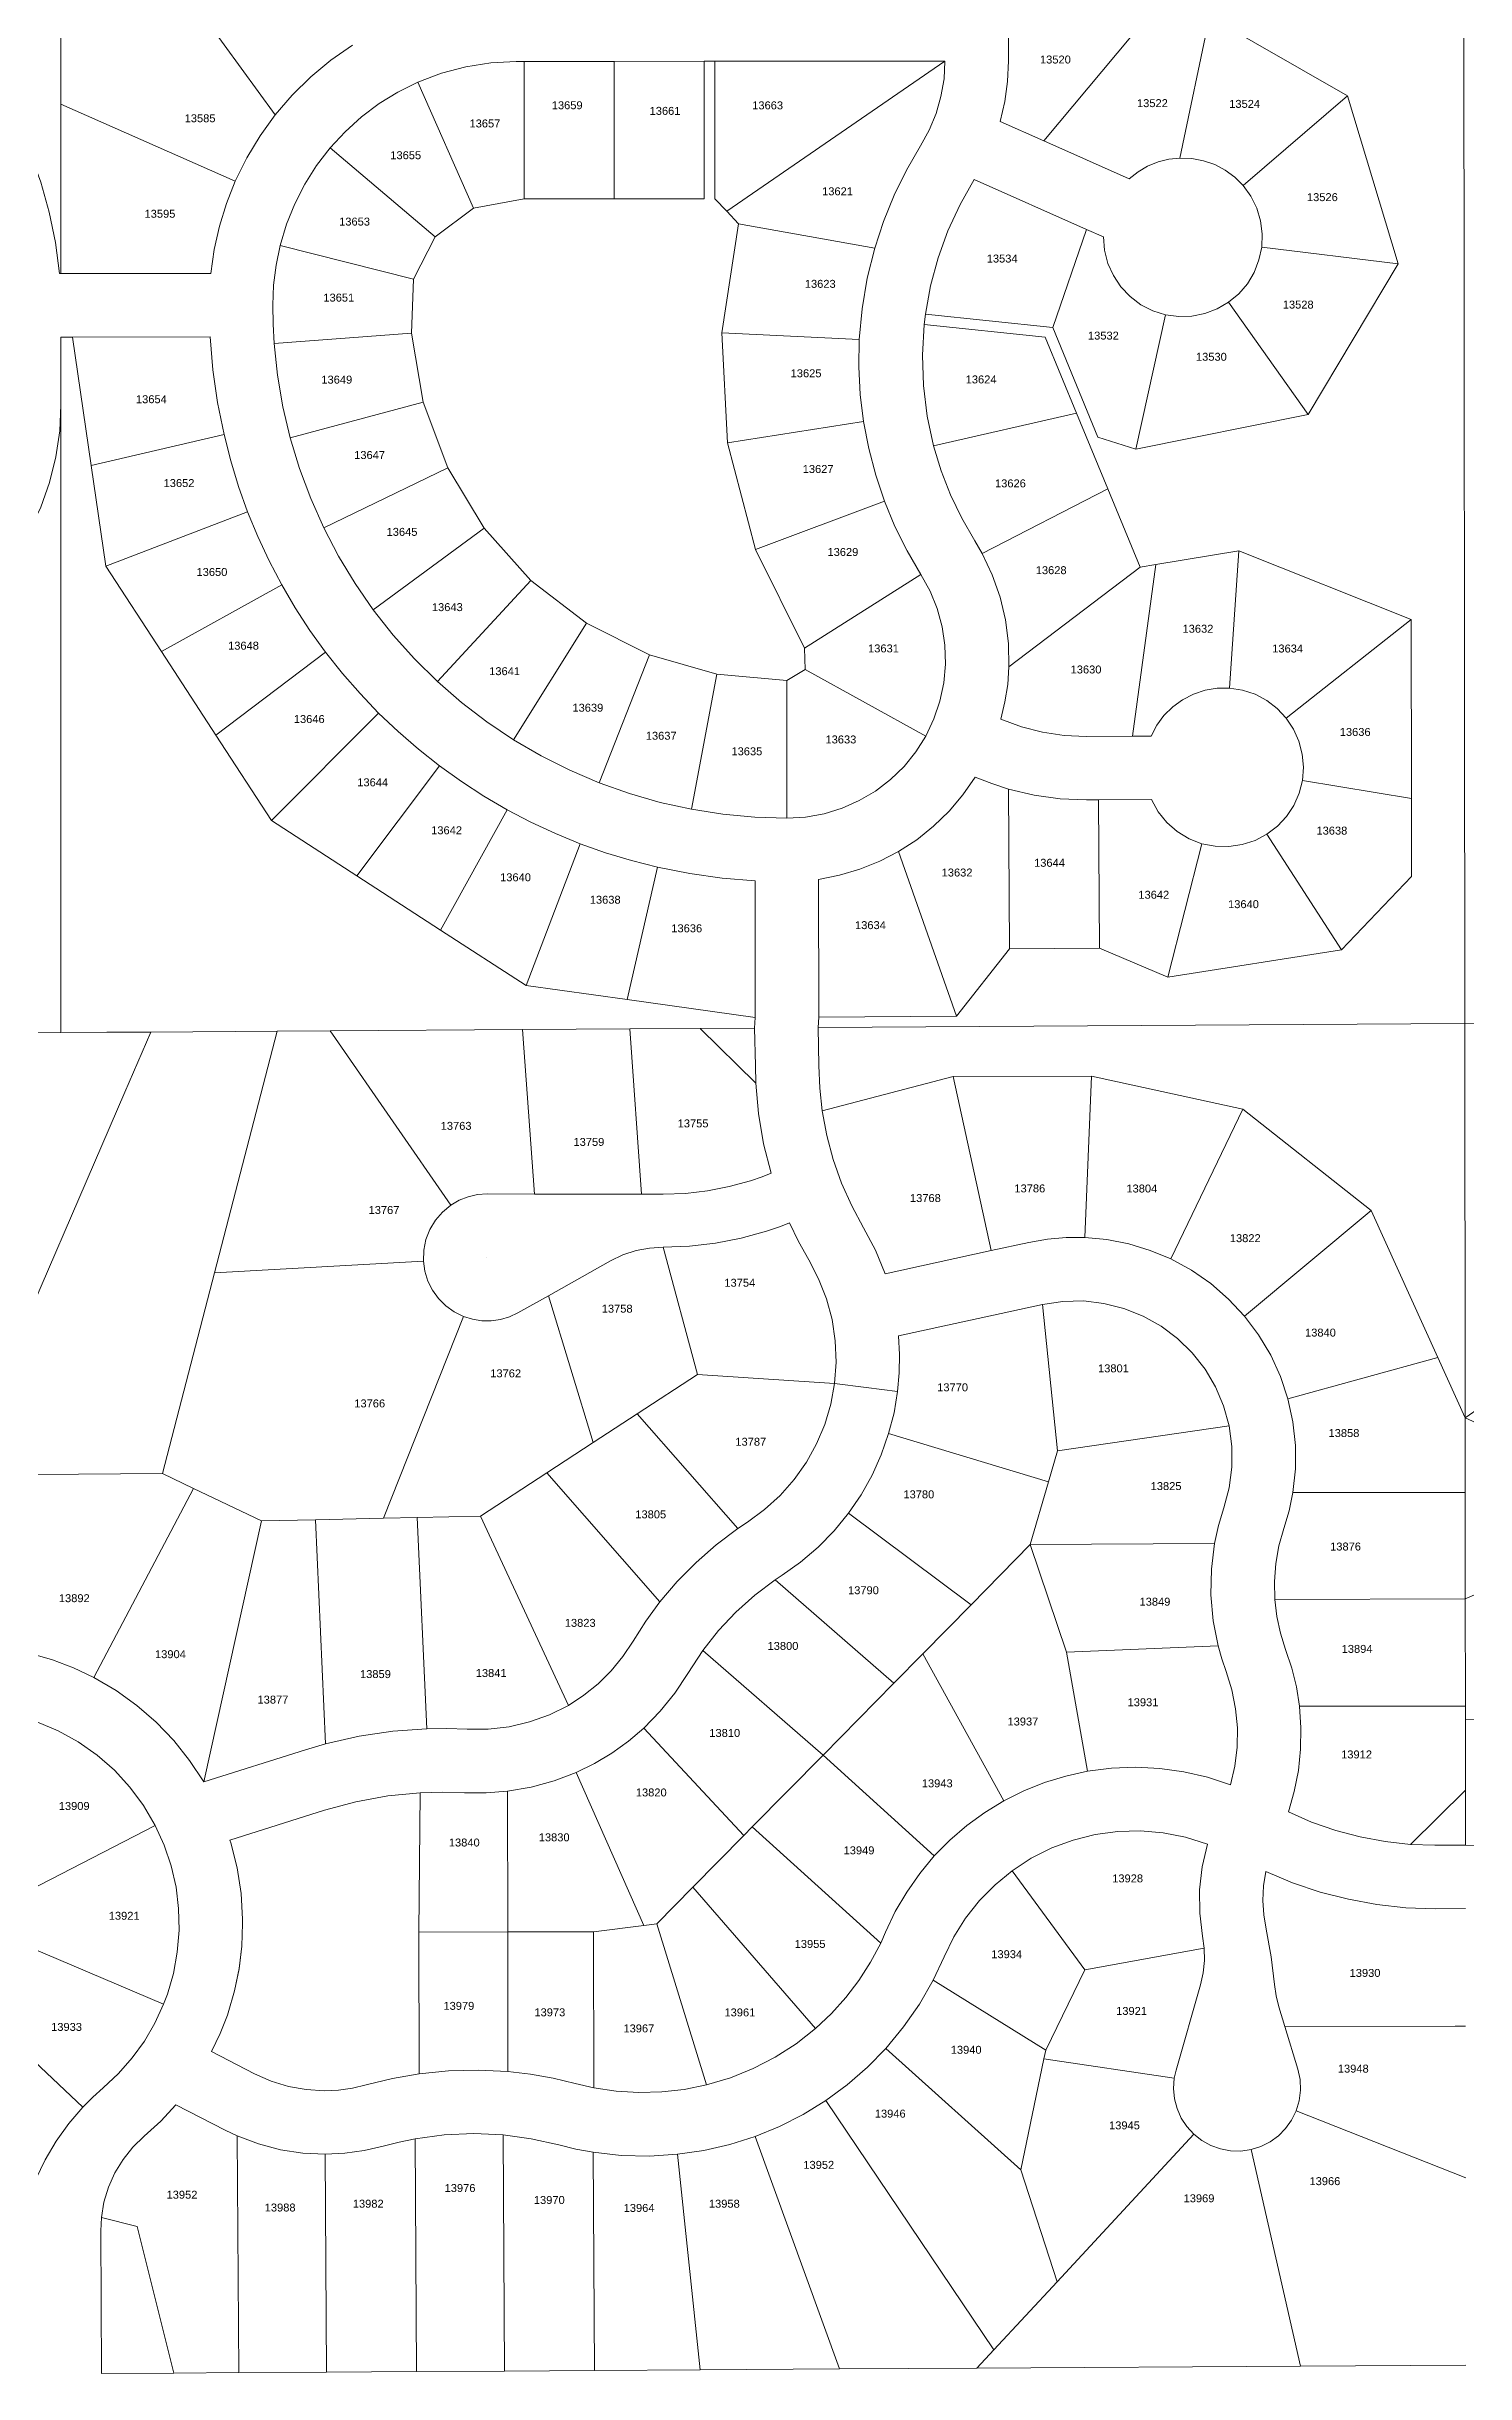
# Model space of a CAD drawing. Header units: feet. Extents: x 865220 to 2843432, y -2240498 to 970288.
# Drawn here: x 2839844 to 2841184, y 965866 to 968064 of the extents above; entities that cross this region are included whole.
import ezdxf
from ezdxf.enums import TextEntityAlignment as Align

# ---------------------------------------------------------------- set-up
doc = ezdxf.new("R2010")
doc.units = ezdxf.units.FT
doc.header["$LTSCALE"] = 0.015
doc.header["$MEASUREMENT"] = 0
doc.layers.add('Dakota County Addresses', color=7, linetype='Continuous')
doc.layers.add('Dakota County Parcels', color=7, linetype='Continuous')
doc.styles.add('Dimensions 100', font='arial.ttf')

# ---------------------------------------------------------------- blocks, each defined once
blk = doc.blocks.new('ACMAP_ANN_TEMPLATE_Dakota County Addresses')
at = {"layer": 'Dakota County Addresses', "style": 'Dimensions 100'}
blk.add_attdef('DakotaCountyAddress', text='', height=50, dxfattribs=at).set_placement((0, 0), align=Align.CENTER)

msp = doc.modelspace()

# ---------------------------------------------------------------- linework, layer by layer
at = {"layer": 'Dakota County Parcels', "lineweight": 5, "ltscale": 100}
for p, q in [((2841183.4, 967141.1), (2841182.1, 968458.3)), ((2839924.9, 968185.3), (2840059.9, 967999.4)), ((2840752.5, 968050.3), (2840752.4, 968115.3)), ((2840785.7, 967974.9), (2840882.4, 968090.4)), ((2840914.4, 967958.6), (2840942.4, 968092.1)), ((2840942.4, 968092.1), (2841072.5, 968017.4)), ((2840287.4, 968049.9), (2840295, 968049.9)), ((2840295.1, 967919.9), (2840295, 968049.9)), ((2840295, 968049.9), (2840380, 968049.9)), ((2840380, 968049.9), (2840465, 968050)), ((2840380.1, 967920), (2840380, 968049.9)), ((2840465.1, 967920), (2840465, 968050)), ((2840465, 968050), (2840475, 968050)), ((2840475, 968050), (2840692.5, 968050.2)), ((2840475.1, 967920), (2840475, 968050)), ((2840486.4, 967908.3), (2840692.5, 968050.2)), ((2840194.6, 968030.2), (2840247.1, 967911.3)), ((2840974, 967932.6), (2841072.5, 968017.4)), ((2841072.5, 968017.4), (2841120.6, 967858.6)), ((2839857.6, 968009.5), (2839857.6, 967849.5)), ((2840022.2, 967936.9), (2839857.6, 968009.5)), ((2840744.6, 967993.1), (2840785.7, 967974.9)), ((2840111.8, 967968.1), (2840211.1, 967884.3)), ((2840785.7, 967974.9), (2840866.5, 967939)), ((2840720.2, 967938.3), (2840826.2, 967891.2)), ((2840211.1, 967884.3), (2840247.1, 967911.3)), ((2840247.1, 967911.3), (2840295.1, 967919.9)), ((2840295.1, 967919.9), (2840380.1, 967920)), ((2840380.1, 967920), (2840465.1, 967920)), ((2840475.1, 967920), (2840486.4, 967908.3)), ((2840486.4, 967908.3), (2840497.6, 967896.5)), ((2840190.6, 967844.3), (2840211.1, 967884.3)), ((2840481.8, 967793.6), (2840497.6, 967896.5)), ((2840497.6, 967896.5), (2840626.1, 967873.4)), ((2840794.2, 967798.6), (2840826.2, 967891.2)), ((2840826.2, 967891.2), (2840842.2, 967884.1)), ((2840064.6, 967876), (2840190.6, 967844.3)), ((2840991.6, 967874.5), (2841120.6, 967858.6)), ((2841035.4, 967716.2), (2841120.6, 967858.6)), ((2839857.6, 967849.5), (2839856.1, 967849.5)), ((2839857.6, 967849.5), (2839999.1, 967849.6)), ((2840188.6, 967793.3), (2840190.6, 967844.3)), ((2840960.4, 967822.4), (2841035.4, 967716.2)), ((2840059, 967783.5), (2840188.6, 967793.3)), ((2840188.6, 967793.3), (2840199.8, 967727.9)), ((2840481.8, 967793.6), (2840487.2, 967689.6)), ((2840481.8, 967793.6), (2840611.6, 967787.1)), ((2840674.1, 967811.2), (2840672.9, 967801.3)), ((2840672.9, 967801.3), (2840787.2, 967789.3)), ((2840674.1, 967811.2), (2840794.2, 967798.6)), ((2840794.2, 967798.6), (2840836.9, 967695)), ((2840872.7, 967683.5), (2840900.9, 967810.4)), ((2839868.5, 967789.5), (2839857.6, 967789.5)), ((2839857.6, 967789.5), (2839857.6, 967725.5)), ((2839868.5, 967789.5), (2839998.5, 967789.6)), ((2839868.5, 967789.5), (2839886.1, 967668.3)), ((2840787.2, 967789.3), (2840816.8, 967717.6)), ((2839857.6, 967725.5), (2839857.6, 967132.4)), ((2840074.2, 967694.2), (2840199.8, 967727.9)), ((2840199.8, 967727.9), (2840222.9, 967665.8)), ((2840487.2, 967689.6), (2840615.6, 967709.6)), ((2840816.8, 967717.6), (2840681.6, 967686.6)), ((2840846.4, 967646), (2840816.8, 967717.6)), ((2840872.7, 967683.5), (2841035.4, 967716.2)), ((2839886.1, 967668.3), (2840011.6, 967697.3)), ((2840487.2, 967689.6), (2840513.6, 967588.9)), ((2840836.9, 967695), (2840872.7, 967683.5)), ((2839886.1, 967668.3), (2839900, 967573.1)), ((2840105.8, 967609.3), (2840222.9, 967665.8)), ((2840222.9, 967665.8), (2840257.2, 967609)), ((2840727.7, 967584.9), (2840846.4, 967646)), ((2840846.4, 967646), (2840876.9, 967572)), ((2839900, 967573.1), (2840033.9, 967624.5)), ((2840513.6, 967588.9), (2840635.3, 967634.5)), ((2840152.6, 967531.7), (2840257.2, 967609)), ((2840257.2, 967609), (2840301.4, 967559.6)), ((2840727.7, 967584.9), (2840720.6, 967597.1)), ((2839900, 967573.1), (2839952.5, 967492.5)), ((2840513.6, 967588.9), (2840559.9, 967495.7)), ((2840752.9, 967477.9), (2840876.9, 967572)), ((2840869.7, 967412.4), (2840891.7, 967574.5)), ((2840876.9, 967572), (2840891.7, 967574.5)), ((2840891.7, 967574.5), (2840970.1, 967587.4)), ((2840961.2, 967457.8), (2840970.1, 967587.4)), ((2840970.1, 967587.4), (2841132.9, 967522.7)), ((2839952.5, 967492.5), (2840066.1, 967555.5)), ((2840213.1, 967464.2), (2840301.4, 967559.6)), ((2840301.4, 967559.6), (2840354, 967519.2)), ((2840559.9, 967495.7), (2840669.8, 967565.1)), ((2840285, 967409.1), (2840354, 967519.2)), ((2840354, 967519.2), (2840413.3, 967489.4)), ((2841014.8, 967429.4), (2841132.9, 967522.7)), ((2841133.1, 967353.5), (2841132.9, 967522.7)), ((2839952.5, 967492.5), (2840003.9, 967413.4)), ((2840003.9, 967413.4), (2840107.6, 967491.7)), ((2840365.9, 967368.4), (2840413.3, 967489.4)), ((2840413.3, 967489.4), (2840477, 967471.1)), ((2840560.5, 967475.3), (2840559.9, 967495.7)), ((2840453, 967343.4), (2840477, 967471.1)), ((2840477, 967471.1), (2840543, 967465)), ((2840543, 967465), (2840560.5, 967475.3)), ((2840543.2, 967335), (2840543, 967465)), ((2840560.5, 967475.3), (2840674.4, 967412.6)), ((2840056.3, 967332.8), (2840157.6, 967434.3)), ((2840003.9, 967413.4), (2840056.3, 967332.8)), ((2840825.8, 967412.2), (2840869.7, 967412.4)), ((2840869.7, 967412.4), (2840887.1, 967412.5)), ((2840137, 967280.5), (2840215.1, 967384.4)), ((2840753.3, 967211.7), (2840752.4, 967362.4)), ((2840826.2, 967352.2), (2840837.4, 967352.2)), ((2840837.4, 967352.2), (2840887.5, 967352.5)), ((2840838.3, 967212.3), (2840837.4, 967352.2)), ((2841030, 967370.6), (2841133.1, 967353.5)), ((2841133.2, 967279.8), (2841133.1, 967353.5)), ((2840056.3, 967332.8), (2840137, 967280.5)), ((2840216.2, 967229.2), (2840279, 967343)), ((2840296.9, 967177), (2840348.1, 967310.9)), ((2840903.1, 967184.9), (2840935.2, 967310.9)), ((2840996.6, 967319.9), (2841067.1, 967210.7)), ((2840392.2, 967163.6), (2840420.9, 967288.8)), ((2840648.7, 967303.6), (2840703.3, 967147.9)), ((2840137, 967280.5), (2840216.2, 967229.2)), ((2840513.3, 967146.7), (2840513.2, 967275.8)), ((2840573.3, 967147.1), (2840573.2, 967277.2)), ((2841067.1, 967210.7), (2841133.2, 967279.8)), ((2840216.2, 967229.2), (2840296.9, 967177)), ((2840703.3, 967147.9), (2840753.3, 967211.7)), ((2840753.3, 967211.7), (2840838.3, 967212.3)), ((2840838.3, 967212.3), (2840903.1, 967184.9)), ((2840903.1, 967184.9), (2841067.1, 967210.7)), ((2840296.9, 967177), (2840392.2, 967163.6)), ((2840392.2, 967163.6), (2840513.3, 967146.7)), ((2839773.3, 967131.9), (2839857.6, 967132.4)), ((2839942.5, 967133), (2840061.7, 967133.8)), ((2840002.6, 966905.5), (2840061.7, 967133.8)), ((2840061.7, 967133.8), (2840112, 967134.1)), ((2840293.6, 967135.3), (2840112, 967134.1)), ((2840112, 967134.1), (2840117, 967126.8)), ((2840293.6, 967135.3), (2840394.8, 967136)), ((2840394.8, 967136), (2840293.6, 967135.3)), ((2840293.6, 967135.3), (2840304.7, 966979.9)), ((2840461.3, 967136.4), (2840394.8, 967136)), ((2840394.8, 967136), (2840461.3, 967136.4)), ((2840394.8, 967136), (2840406, 966979.8)), ((2840461.3, 967136.4), (2840512.6, 967136.7)), ((2840461.3, 967136.4), (2840513.8, 967084.7)), ((2840512.6, 967136.7), (2840513.3, 967146.7)), ((2840513.4, 967101.4), (2840512.6, 967136.7)), ((2840572.6, 967137.1), (2840573.3, 967147.1)), ((2840572.6, 967137.1), (2841183.4, 967141.1)), ((2840573.4, 967101.5), (2840572.6, 967137.1)), ((2840703.3, 967147.9), (2840573.3, 967147.1)), ((2841183.4, 967141.1), (2841633.3, 967143.9)), ((2841183.7, 966768.4), (2841183.4, 967141.1)), ((2840117, 967126.8), (2840225.8, 966969.4)), ((2840513.4, 967101.4), (2840513.8, 967084.7)), ((2840576.5, 967058.4), (2840700.3, 967090.9)), ((2840700.3, 967090.9), (2840830.8, 967091.3)), ((2840700.3, 967090.9), (2840736.1, 966926.5)), ((2840824.5, 966938.9), (2840830.8, 967091.3)), ((2840830.8, 967091.3), (2840973.8, 967060)), ((2840905.9, 966918.6), (2840973.8, 967060)), ((2840973.8, 967060), (2841095, 966964.5)), ((2840260, 966980), (2840304.7, 966979.9)), ((2840304.7, 966979.9), (2840406, 966979.8)), ((2840406, 966979.8), (2840426.4, 966979.7)), ((2840519.7, 966996.3), (2840508.7, 966992.5)), ((2840508.7, 966992.5), (2840519.7, 966996.3)), ((2840519.7, 966996.3), (2840528.2, 966999.5)), ((2840528.2, 966999.5), (2840519.7, 966996.3)), ((2840975.4, 966864.5), (2841095, 966964.5)), ((2841095, 966964.5), (2841157.8, 966825.5)), ((2840524, 966944.9), (2840537, 966949.4)), ((2840537, 966949.4), (2840545.7, 966952.6)), ((2840736.1, 966926.5), (2840771.7, 966934.3)), ((2840002.6, 966905.5), (2840200, 966916.6)), ((2840259.9, 966920), (2840259.9, 966920)), ((2840376.7, 966916.8), (2840318.1, 966883.9)), ((2840426.4, 966929.7), (2840458.7, 966809.5)), ((2840635.9, 966904.7), (2840736.1, 966926.5)), ((2840002.6, 966905.5), (2839953.5, 966715.8)), ((2840318.1, 966883.9), (2840289.2, 966867.7)), ((2840360.2, 966745.2), (2840318.1, 966883.9)), ((2840648.7, 966846), (2840784.5, 966875.7)), ((2840784.5, 966875.7), (2840798.7, 966737.5)), ((2840798.7, 966737.5), (2840784.5, 966875.7)), ((2840162.2, 966673.7), (2840237.8, 966864.3)), ((2841183.7, 966768.4), (2841295.1, 966846.2)), ((2841016.3, 966786.5), (2841157.8, 966825.5)), ((2841157.8, 966825.5), (2841183.7, 966768.4)), ((2840401.9, 966772.4), (2840458.7, 966809.5)), ((2840588.2, 966801), (2840458.7, 966809.5)), ((2840618, 966797.2), (2840647.8, 966793.5)), ((2840360.2, 966745.2), (2840401.9, 966772.4)), ((2840401.9, 966772.4), (2840496.8, 966663.9)), ((2840798.7, 966737.5), (2840960.8, 966761.1)), ((2841183.8, 966698.1), (2841183.7, 966768.4)), ((2841183.7, 966768.4), (2841321.2, 966705.6)), ((2840316.5, 966716.7), (2840360.2, 966745.2)), ((2840790.2, 966708), (2840639.3, 966753.6)), ((2840798.7, 966737.5), (2840790.2, 966708)), ((2840790.2, 966708), (2840798.7, 966737.5)), ((2839953.5, 966715.8), (2839834.6, 966715)), ((2839953.5, 966715.8), (2839982.7, 966701.8)), ((2840253.7, 966675.7), (2840316.5, 966716.7)), ((2840316.5, 966716.7), (2840423.3, 966594.6)), ((2839982.7, 966701.8), (2839888.8, 966523.1)), ((2839982.7, 966701.8), (2840047, 966671.2)), ((2840790.2, 966708), (2840773, 966648.8)), ((2840773, 966648.8), (2840790.2, 966708)), ((2841021.1, 966698), (2841183.8, 966698.1)), ((2841183.9, 966597.4), (2841183.8, 966698.1)), ((2840047, 966671.2), (2839992.4, 966424.7)), ((2840047, 966671.2), (2840098.1, 966672.3)), ((2840098.1, 966672.3), (2840162.2, 966673.7)), ((2840098.1, 966672.3), (2840107.6, 966460.6)), ((2840162.2, 966673.7), (2840194.1, 966674.4)), ((2840253.7, 966675.7), (2840194.1, 966674.4)), ((2840194.1, 966674.4), (2840203.1, 966474.7)), ((2840253.7, 966675.7), (2840336.8, 966496.9)), ((2840717.1, 966592), (2840601.4, 966678.4)), ((2840496.8, 966663.9), (2840506.1, 966670.1)), ((2840773, 966648.8), (2840717.1, 966592)), ((2840717.1, 966592), (2840773, 966648.8)), ((2840773, 966648.8), (2840947.1, 966649.7)), ((2840773, 966648.8), (2840807.4, 966547.1)), ((2841183.9, 966597.4), (2841320.7, 966656.8)), ((2840532.1, 966615.4), (2840538.7, 966619.8)), ((2840644.2, 966518), (2840532.1, 966615.4)), ((2840671.5, 966545.7), (2840717.1, 966592)), ((2840717.1, 966592), (2840671.5, 966545.7)), ((2841003.9, 966597), (2841183.9, 966597.4)), ((2841184, 966496.1), (2841183.9, 966597.4)), ((2840449.5, 966526.9), (2840463.8, 966548.6)), ((2840577.3, 966450), (2840463.8, 966548.6)), ((2840644.2, 966518), (2840671.5, 966545.7)), ((2840671.5, 966545.7), (2840644.2, 966518)), ((2840671.5, 966545.7), (2840748.1, 966406.8)), ((2840807.4, 966547.1), (2840950.5, 966553)), ((2840807.4, 966547.1), (2840827.2, 966434.6)), ((2840644.2, 966518), (2840577.3, 966450)), ((2840577.3, 966450), (2840644.2, 966518)), ((2841027.2, 966496), (2841184, 966496.1)), ((2841184, 966483.6), (2841184, 966496.1)), ((2840502.4, 966374), (2840408.1, 966475.5)), ((2841184, 966483.6), (2841293.9, 966484.3)), ((2841184, 966416.8), (2841184, 966483.6)), ((2840088.5, 966455), (2839992.4, 966424.7)), ((2840088.5, 966455), (2840107.6, 966460.6)), ((2840408.1, 966289), (2840344.3, 966433.6)), ((2840510.5, 966382.2), (2840577.3, 966450)), ((2840577.3, 966450), (2840510.5, 966382.2)), ((2840577.3, 966450), (2840682.4, 966354.7)), ((2840196.7, 966414.4), (2840195.6, 966282.8)), ((2840195.6, 966282.8), (2840196.7, 966414.4)), ((2840279.6, 966283), (2840279.4, 966415.7)), ((2841132, 966365.6), (2841184, 966416.8)), ((2841184, 966364.8), (2841184, 966416.8)), ((2840106.6, 966397.8), (2840017.1, 966369.6)), ((2839795.2, 966305.4), (2839946.7, 966383.4)), ((2840454.5, 966325.3), (2840502.4, 966374)), ((2840502.4, 966374), (2840454.5, 966325.3)), ((2840502.4, 966374), (2840510.5, 966382.2)), ((2840510.5, 966382.2), (2840502.4, 966374)), ((2840510.5, 966382.2), (2840631.8, 966272.3)), ((2841132, 966365.6), (2841155.2, 966364.8)), ((2841155.2, 966364.8), (2841184, 966364.8)), ((2840756, 966340.7), (2840824.6, 966247.2)), ((2840454.5, 966325.3), (2840420.3, 966290.6)), ((2840420.3, 966290.6), (2840454.5, 966325.3)), ((2840454.5, 966325.3), (2840570.3, 966191.7)), ((2841155.3, 966304.8), (2841184.1, 966304.9)), ((2839954.6, 966214.7), (2839795.4, 966282.2)), ((2839795.4, 966282.2), (2839954.6, 966214.7)), ((2840279.6, 966283), (2840195.6, 966282.8)), ((2840195.6, 966282.8), (2840279.6, 966283)), ((2840195.8, 966148.9), (2840195.6, 966282.8)), ((2840360.6, 966283.1), (2840279.6, 966283)), ((2840279.6, 966283), (2840360.6, 966283.1)), ((2840279.8, 966150.9), (2840279.6, 966283)), ((2840360.6, 966283.1), (2840408.1, 966289)), ((2840408.1, 966289), (2840360.6, 966283.1)), ((2840360.8, 966135.6), (2840360.6, 966283.1)), ((2840420.3, 966290.6), (2840408.1, 966289)), ((2840408.1, 966289), (2840420.3, 966290.6)), ((2840420.3, 966290.6), (2840467.4, 966138.3)), ((2840631.8, 966272.3), (2840636.4, 966282.7)), ((2840937.3, 966267.5), (2840935.8, 966278.9)), ((2840681.4, 966237.4), (2840691.7, 966259.4)), ((2840824.6, 966247.2), (2840937.3, 966267.5)), ((2840681.4, 966237.4), (2840787.7, 966171.1)), ((2840787.7, 966171.1), (2840824.6, 966247.2)), ((2840910.7, 966152.3), (2840933.7, 966232.9)), ((2839774, 966215.6), (2839878.3, 966117.5)), ((2839958.1, 966224), (2839954.6, 966214.7)), ((2839954.6, 966214.7), (2839958.1, 966224)), ((2841007.8, 966212.2), (2841013.4, 966193.7)), ((2841013.4, 966193.7), (2841025.7, 966153.3)), ((2839999.9, 966169.8), (2840040.3, 966148.9)), ((2840636.7, 966172.9), (2840764.2, 966058)), ((2840786, 966163), (2840787.7, 966171.1)), ((2840764.2, 966058), (2840786, 966163)), ((2840786, 966163), (2840909, 966144.7)), ((2840910.7, 966152.3), (2840909, 966144.7)), ((2840343.3, 966139.6), (2840360.8, 966135.6)), ((2840580, 966123.7), (2840738.7, 965888.2)), ((2839966.2, 966119.7), (2840012.8, 966095.6)), ((2841024.1, 966113.8), (2841184.3, 966050.6)), ((2840012.8, 966095.6), (2840024.1, 966090.2)), ((2840025.5, 965866.6), (2840024.1, 966090.2)), ((2840193.5, 965867.6), (2840192.1, 966087.5)), ((2840276.4, 965868.1), (2840275.1, 966091.1)), ((2840513.1, 966089.6), (2840593, 965870.1)), ((2840798.4, 965952.5), (2840927.6, 966091.8)), ((2840981.6, 966077.3), (2841028.2, 965872.7)), ((2840108.5, 965867.1), (2840107.2, 966072.9)), ((2840361.4, 965868.6), (2840360.2, 966074.8)), ((2840440, 966072.8), (2840461.3, 965869.3)), ((2840764.2, 966058), (2840798.4, 965952.5)), ((2839895.8, 966013), (2839895.2, 966000.6)), ((2839895.8, 966013), (2839929.6, 966004.6)), ((2839896, 965865.8), (2839895.2, 966000.6)), ((2839929.6, 966004.6), (2839964.1, 965866.2)), ((2840738.7, 965888.2), (2840798.4, 965952.5)), ((2840722.7, 965870.9), (2840738.7, 965888.2)), ((2839896, 965865.8), (2839964.1, 965866.2)), ((2839964.1, 965866.2), (2840025.5, 965866.6)), ((2840025.5, 965866.6), (2840108.5, 965867.1)), ((2840108.5, 965867.1), (2840193.5, 965867.6)), ((2840193.5, 965867.6), (2840276.4, 965868.1)), ((2840276.4, 965868.1), (2840361.4, 965868.6)), ((2840361.4, 965868.6), (2840461.3, 965869.3)), ((2840461.3, 965869.3), (2840593, 965870.1)), ((2840593, 965870.1), (2840722.7, 965870.9)), ((2840722.7, 965870.9), (2841028.2, 965872.7)), ((2841028.2, 965872.7), (2841184.5, 965873.7))]:
    msp.add_line(p, q, dxfattribs=at)
for points in [[(2839857.6, 968405.4), (2839857.6, 968309.9), (2839857.6, 968228.4), (2839857.6, 968009.5)], [(2839748.1, 968085.2), (2839767.8, 968063.4), (2839785.7, 968040.2), (2839801.9, 968015.6), (2839816.1, 967989.9), (2839828.4, 967963.2), (2839838.6, 967935.7), (2839846.6, 967907.4), (2839852.5, 967878.7), (2839856.1, 967849.5)], [(2840132.9, 968065.1), (2840112.6, 968051.1), (2840093.6, 968035.4), (2840076, 968018.1), (2840059.9, 967999.4)], [(2840287.4, 968049.9), (2840263.5, 968048.6), (2840239.9, 968044.9), (2840216.9, 968038.7), (2840194.6, 968030.2)], [(2840669.5, 967970.2), (2840677.6, 967985), (2840684.1, 968000.6), (2840688.7, 968016.8), (2840691.6, 968033.4), (2840692.5, 968050.2)], [(2840744.6, 967993.1), (2840749, 968011.9), (2840751.6, 968031), (2840752.5, 968050.3)], [(2840194.6, 968030.2), (2840175.9, 968020.9), (2840158.1, 968010), (2840141.4, 967997.4), (2840125.9, 967983.5), (2840111.8, 967968.1)], [(2840059.9, 967999.4), (2840045.6, 967979.7), (2840033, 967958.8), (2840022.2, 967936.9)], [(2840111.8, 967968.1), (2840099, 967951.6), (2840087.9, 967934), (2840078.4, 967915.4), (2840070.6, 967896), (2840064.6, 967876)], [(2840669.5, 967970.2), (2840656.1, 967947.2), (2840644.4, 967923.4), (2840634.4, 967898.7), (2840626.1, 967873.4)], [(2840914.4, 967958.6), (2840903.9, 967957.5), (2840893.7, 967954.9), (2840883.9, 967950.9), (2840874.8, 967945.5), (2840866.5, 967939)], [(2840974, 967932.6), (2840966.1, 967940.5), (2840957.1, 967947.1), (2840947.2, 967952.4), (2840936.6, 967956.1), (2840925.6, 967958.2), (2840914.4, 967958.6)], [(2840022.2, 967936.9), (2840013.9, 967915.8), (2840007.3, 967894.2), (2840002.3, 967872.1), (2839999.1, 967849.6)], [(2840720.2, 967938.3), (2840706.7, 967914.6), (2840695.3, 967889.9), (2840686, 967864.3), (2840678.9, 967838), (2840674.1, 967811.2)], [(2840991.6, 967874.5), (2840992.1, 967887), (2840990.5, 967899.3), (2840986.9, 967911.3), (2840981.3, 967922.5), (2840974, 967932.6)], [(2840842.2, 967884.1), (2840843.2, 967871.5), (2840846.3, 967859.1), (2840851.5, 967847.5), (2840858.5, 967836.9), (2840867.3, 967827.7), (2840877.4, 967820), (2840888.7, 967814.2), (2840900.9, 967810.4)], [(2840064.6, 967876), (2840060.7, 967857.5), (2840058.4, 967838.6), (2840057.6, 967819.7)], [(2840626.1, 967873.4), (2840619.1, 967845), (2840614.2, 967816.2), (2840611.6, 967787.1)], [(2840960.4, 967822.4), (2840970, 967830.4), (2840978.1, 967839.9), (2840984.5, 967850.6), (2840989, 967862.3), (2840991.6, 967874.5)], [(2840057.6, 967819.7), (2840058, 967801.6), (2840059, 967783.5)], [(2840900.9, 967810.4), (2840913.3, 967808.8), (2840925.7, 967809.1), (2840938, 967811.6), (2840949.6, 967816.1), (2840960.4, 967822.4)], [(2840672.9, 967801.3), (2840671.2, 967772.4), (2840672.1, 967743.6), (2840675.6, 967714.9), (2840681.6, 967686.6)], [(2839998.5, 967789.6), (2840001.1, 967758.6), (2840005.5, 967727.8), (2840011.6, 967697.3)], [(2840059, 967783.5), (2840062.2, 967753.4), (2840067.3, 967723.6), (2840074.2, 967694.2)], [(2840611.6, 967787.1), (2840611.2, 967761.2), (2840612.5, 967735.3), (2840615.6, 967709.6)], [(2839581.4, 967472.5), (2839606.1, 967471.5), (2839630.8, 967473), (2839655.3, 967476.8), (2839679.3, 967483.1), (2839702.5, 967491.6), (2839724.8, 967502.3), (2839746, 967515.2), (2839765.8, 967530.1), (2839784.1, 967546.8), (2839800.6, 967565.2), (2839815.3, 967585.2), (2839828, 967606.5), (2839838.5, 967628.9), (2839846.8, 967652.2), (2839852.8, 967676.3), (2839856.4, 967700.8), (2839857.6, 967725.5)], [(2840615.6, 967709.6), (2840620.5, 967684.1), (2840627.1, 967659.1), (2840635.3, 967634.5)], [(2840011.6, 967697.3), (2840017.9, 967672.7), (2840025.3, 967648.4), (2840033.9, 967624.5)], [(2840074.2, 967694.2), (2840083, 967665.2), (2840093.5, 967636.9), (2840105.8, 967609.3)], [(2840681.6, 967686.6), (2840688.8, 967663.2), (2840697.7, 967640.4), (2840708.3, 967618.3), (2840720.6, 967597.1)], [(2840033.9, 967624.5), (2840043.6, 967601), (2840054.3, 967578), (2840066.1, 967555.5)], [(2840635.3, 967634.5), (2840645.2, 967610.6), (2840656.8, 967587.4), (2840669.8, 967565.1)], [(2840105.8, 967609.3), (2840119.8, 967582.5), (2840135.4, 967556.6), (2840152.6, 967531.7)], [(2840752.9, 967477.9), (2840752.5, 967500.1), (2840749.7, 967522.2), (2840744.6, 967543.8), (2840737.2, 967564.8), (2840727.7, 967584.9)], [(2840066.1, 967555.5), (2840078.9, 967533.6), (2840092.8, 967512.3), (2840107.6, 967491.7)], [(2840674.4, 967412.6), (2840682, 967428.7), (2840687.7, 967445.5), (2840691.4, 967462.9), (2840692.9, 967480.6), (2840692.4, 967498.3), (2840689.8, 967515.9), (2840685.1, 967533), (2840678.4, 967549.5), (2840669.8, 967565.1)], [(2840152.6, 967531.7), (2840171.4, 967508), (2840191.5, 967485.4), (2840213.1, 967464.2)], [(2840107.6, 967491.7), (2840123.4, 967471.8), (2840140.1, 967452.7), (2840157.6, 967434.3)], [(2840213.1, 967464.2), (2840235.9, 967444.4), (2840259.9, 967426), (2840285, 967409.1)], [(2840745.3, 967428.6), (2840749.1, 967444.8), (2840751.7, 967461.3), (2840752.9, 967477.9)], [(2840961.2, 967457.8), (2840949.6, 967457.7), (2840938.2, 967455.8), (2840927.2, 967452.2), (2840916.9, 967446.9), (2840907.6, 967440.2), (2840899.3, 967432.1), (2840892.5, 967422.8), (2840887.1, 967412.5)], [(2841014.8, 967429.4), (2841006.3, 967438.6), (2840996.4, 967446.1), (2840985.3, 967452), (2840973.5, 967455.9), (2840961.2, 967457.8)], [(2840157.6, 967434.3), (2840176, 967416.8), (2840195.2, 967400.1), (2840215.1, 967384.4)], [(2840745.3, 967428.6), (2840764.7, 967421.4), (2840784.7, 967416.2), (2840805.2, 967413.1), (2840825.8, 967412.2)], [(2841030, 967370.6), (2841031, 967383.1), (2841029.9, 967395.5), (2841026.8, 967407.6), (2841021.7, 967419), (2841014.8, 967429.4)], [(2840285, 967409.1), (2840311.1, 967393.9), (2840338.1, 967380.3), (2840365.9, 967368.4)], [(2840543.2, 967335), (2840560.9, 967336.1), (2840578.4, 967339.2), (2840595.4, 967344.4), (2840611.6, 967351.6), (2840626.9, 967360.6), (2840641, 967371.4), (2840653.8, 967383.8), (2840664.9, 967397.6), (2840674.4, 967412.6)], [(2840215.1, 967384.4), (2840235.8, 967369.6), (2840257.1, 967355.8), (2840279, 967343)], [(2840648.7, 967303.6), (2840665.8, 967314.6), (2840681.7, 967327.3), (2840696.3, 967341.5), (2840709.5, 967357), (2840721.1, 967373.7)], [(2840721.1, 967373.7), (2840736.6, 967367.6), (2840752.4, 967362.4)], [(2840365.9, 967368.4), (2840394.4, 967358.2), (2840423.4, 967349.9), (2840453, 967343.4)], [(2840752.4, 967362.4), (2840776.6, 967356.7), (2840801.3, 967353.2), (2840826.2, 967352.2)], [(2840887.5, 967352.5), (2840893.8, 967341.1), (2840902, 967330.9), (2840911.8, 967322.3), (2840923, 967315.6), (2840935.2, 967310.9)], [(2840996.6, 967319.9), (2841006.5, 967327.5), (2841015, 967336.7), (2841021.9, 967347.1), (2841026.9, 967358.5), (2841030, 967370.6)], [(2840279, 967343), (2840301.5, 967331.2), (2840324.6, 967320.5), (2840348.1, 967310.9)], [(2840453, 967343.4), (2840482.8, 967338.7), (2840512.9, 967335.9), (2840543.2, 967335)], [(2840348.1, 967310.9), (2840372, 967302.4), (2840396.3, 967295), (2840420.9, 967288.8)], [(2840935.2, 967310.9), (2840947.8, 967308.4), (2840960.5, 967308.1), (2840973.2, 967310), (2840985.3, 967313.9), (2840996.6, 967319.9)], [(2840420.9, 967288.8), (2840451.4, 967282.7), (2840482.2, 967278.4), (2840513.2, 967275.8)], [(2840573.2, 967277.2), (2840593, 967281), (2840612.2, 967286.7), (2840630.9, 967294.3), (2840648.7, 967303.6)], [(2839795.2, 966792.1), (2839918, 967076.3), (2839942.5, 967133)], [(2839857.6, 967132.4), (2839900.9, 967132.7), (2839942.5, 967133)], [(2840573.4, 967101.5), (2840574.2, 967079.9), (2840576.5, 967058.4)], [(2840513.8, 967084.7), (2840516.3, 967056), (2840521.1, 967027.5), (2840528.2, 966999.5)], [(2840576.5, 967058.4), (2840580.8, 967035.2), (2840586.9, 967012.5), (2840594.8, 966990.3), (2840604.4, 966968.8), (2840615.6, 966948.1)], [(2840225.8, 966969.4), (2840233.6, 966974), (2840242.1, 966977.3), (2840250.9, 966979.4), (2840260, 966980)], [(2840508.7, 966992.5), (2840488.6, 966986.9), (2840468.1, 966982.9), (2840447.3, 966980.5), (2840426.4, 966979.7)], [(2840200, 966916.6), (2840200.3, 966926.9), (2840202.3, 966936.9), (2840206, 966946.4), (2840211.2, 966955.2), (2840217.9, 966962.9), (2840225.8, 966969.4)], [(2840524, 966944.9), (2840500.1, 966938.3), (2840475.8, 966933.5), (2840451.1, 966930.6), (2840426.4, 966929.7)], [(2840545.7, 966952.6), (2840554.3, 966935), (2840563.8, 966917.8)], [(2840635.9, 966904.7), (2840626.8, 966926.9), (2840615.6, 966948.1)], [(2840824.5, 966938.9), (2840806.8, 966938.8), (2840789.2, 966937.3), (2840771.7, 966934.3)], [(2840905.9, 966918.6), (2840886.4, 966926.7), (2840866.2, 966932.9), (2840845.5, 966936.9), (2840824.5, 966938.9)], [(2840200, 966916.6), (2840201.3, 966907), (2840204.2, 966897.7), (2840208.5, 966889), (2840214.2, 966881.1), (2840221.1, 966874.2), (2840229, 966868.6), (2840237.8, 966864.3)], [(2840426.4, 966929.7), (2840413.4, 966928.9), (2840400.7, 966926.5), (2840388.4, 966922.4), (2840376.7, 966916.8)], [(2840588.2, 966801), (2840589.7, 966821.2), (2840588.8, 966841.4), (2840585.8, 966861.5), (2840580.6, 966881), (2840573.2, 966899.9), (2840563.8, 966917.8)], [(2840563.8, 966917.8), (2840573.2, 966899.9), (2840580.6, 966881), (2840585.8, 966861.5), (2840588.8, 966841.4), (2840589.7, 966821.2), (2840588.2, 966801)], [(2840975.4, 966864.5), (2840960.3, 966880.7), (2840943.6, 966895.3), (2840925.4, 966907.9), (2840905.9, 966918.6)], [(2840960.8, 966761.1), (2840955.6, 966779.9), (2840948, 966797.8), (2840938.1, 966814.6), (2840926.1, 966829.9), (2840912.2, 966843.5), (2840896.6, 966855.2), (2840879.6, 966864.7), (2840861.5, 966871.9), (2840842.6, 966876.6), (2840823.2, 966878.9), (2840803.8, 966878.5), (2840784.5, 966875.7)], [(2840237.8, 966864.3), (2840246.2, 966861.6), (2840255, 966860.2), (2840263.9, 966860.2), (2840272.7, 966861.4), (2840281.2, 966864), (2840289.2, 966867.7)], [(2841016.3, 966786.5), (2841009.3, 966807.5), (2841000.1, 966827.7), (2840988.7, 966846.8), (2840975.4, 966864.5)], [(2840647.8, 966793.5), (2840649.3, 966811), (2840649.6, 966828.5), (2840648.7, 966846)], [(2840506.1, 966670.1), (2840522.2, 966681.9), (2840536.9, 966695.3), (2840550.1, 966710.2), (2840561.6, 966726.5), (2840571.3, 966743.9), (2840579, 966762.3), (2840584.7, 966781.4), (2840588.2, 966801)], [(2840588.2, 966801), (2840618, 966797.2), (2840618, 966797.2)], [(2840639.3, 966753.6), (2840644.4, 966773.4), (2840647.8, 966793.5)], [(2841021.1, 966698), (2841023.5, 966720.2), (2841023.5, 966742.5), (2841021.1, 966764.7), (2841016.3, 966786.5)], [(2840955.8, 966683.4), (2840961, 966702.4), (2840963.5, 966721.9), (2840963.5, 966741.6), (2840960.8, 966761.1)], [(2840601.4, 966678.4), (2840613.3, 966695.9), (2840623.6, 966714.4), (2840632.3, 966733.6), (2840639.3, 966753.6)], [(2841012.6, 966663.9), (2841017.6, 966680.8), (2841021.1, 966698)], [(2840538.7, 966619.8), (2840556.2, 966632.3), (2840572.6, 966646.3), (2840587.7, 966661.8), (2840601.4, 966678.4)], [(2840955.8, 966683.4), (2840950.8, 966666.7), (2840947.1, 966649.7)], [(2840423.3, 966594.6), (2840439.7, 966613.9), (2840457.4, 966632), (2840476.5, 966648.7), (2840496.8, 966663.9)], [(2840947.1, 966649.7), (2840944.1, 966625.5), (2840943.6, 966601.2), (2840945.8, 966576.9), (2840950.5, 966553)], [(2841012.6, 966663.9), (2841007.9, 966647.6), (2841004.9, 966630.9), (2841003.6, 966613.9), (2841003.9, 966597)], [(2840463.8, 966548.6), (2840478.6, 966567.5), (2840495.1, 966585), (2840513, 966601), (2840532.1, 966615.4)], [(2840397.9, 966557.5), (2840410, 966576.4), (2840423.3, 966594.6)], [(2841003.9, 966597), (2841005.8, 966580.9), (2841009.3, 966565.2), (2841014.2, 966549.8)], [(2839808.1, 966550), (2839829, 966545.8), (2839849.5, 966539.9), (2839869.5, 966532.3), (2839888.8, 966523.1)], [(2840336.8, 966496.9), (2840351.4, 966506.4), (2840364.9, 966517.3), (2840377.2, 966529.6), (2840388.3, 966543), (2840397.9, 966557.5)], [(2840950.5, 966553), (2840953.9, 966540.8), (2840958, 966528.8)], [(2841027.2, 966496), (2841024.4, 966514.3), (2841020, 966532.2), (2841014.2, 966549.8)], [(2839888.8, 966523.1), (2839909.6, 966511), (2839929.2, 966496.9), (2839947.4, 966481.1), (2839964.1, 966463.7), (2839979.1, 966444.9), (2839992.4, 966424.7)], [(2840408.1, 966475.5), (2840423.5, 966491.3), (2840437.4, 966508.5), (2840449.5, 966526.9)], [(2840962, 966421.8), (2840966.2, 966439.5), (2840968.4, 966457.5), (2840968.7, 966475.6), (2840967, 966493.7), (2840963.5, 966511.5), (2840958, 966528.8)], [(2840241.1, 966474.4), (2840261, 966474.3), (2840280.8, 966476.6), (2840300.2, 966481.2), (2840319, 966488), (2840336.8, 966496.9)], [(2841016.8, 966396.2), (2841022.4, 966415.6), (2841026.3, 966435.5), (2841028.4, 966455.6), (2841028.7, 966475.8), (2841027.2, 966496)], [(2839792.7, 966491.7), (2839814.1, 966487.7), (2839834.9, 966481.5), (2839854.9, 966473), (2839874, 966462.5), (2839891.7, 966450), (2839908.1, 966435.7), (2839922.8, 966419.7), (2839935.7, 966402.2), (2839946.7, 966383.4)], [(2840107.6, 966460.6), (2840139.1, 966467.7), (2840170.9, 966472.4), (2840203.1, 966474.7)], [(2840203.1, 966474.7), (2840222.1, 966475), (2840241.1, 966474.4)], [(2840344.3, 966433.6), (2840361.5, 966442), (2840378, 966451.9), (2840393.5, 966463.1), (2840408.1, 966475.5)], [(2840279.4, 966415.7), (2840301.6, 966419.6), (2840323.3, 966425.5), (2840344.3, 966433.6)], [(2840827.2, 966434.6), (2840806.6, 966430.1), (2840786.5, 966424), (2840767, 966416.1), (2840748.1, 966406.8)], [(2840962, 966421.8), (2840940.3, 966429), (2840918.1, 966434.1), (2840895.5, 966437.3), (2840872.7, 966438.5), (2840849.8, 966437.6), (2840827.2, 966434.6)], [(2840196.7, 966414.4), (2840166.2, 966411.4), (2840136.1, 966405.8), (2840106.6, 966397.8)], [(2840238.7, 966414.4), (2840217.7, 966415), (2840196.7, 966414.4)], [(2840238.7, 966414.4), (2840259.1, 966414.2), (2840279.4, 966415.7)], [(2840748.1, 966406.8), (2840730.1, 966395.8), (2840713.1, 966383.5), (2840697.1, 966369.7), (2840682.4, 966354.7)], [(2841016.8, 966396.2), (2841038.8, 966386.6), (2841061.5, 966378.8), (2841084.6, 966372.6), (2841108.2, 966368.3), (2841132, 966365.6)], [(2839958.1, 966224), (2839963.8, 966243.7), (2839967.5, 966263.9), (2839969.2, 966284.4), (2839968.7, 966304.9), (2839966.3, 966325.3), (2839961.7, 966345.3), (2839955.2, 966364.7), (2839946.7, 966383.4)], [(2840017.1, 966369.6), (2840017.9, 966367), (2840023.9, 966343.3), (2840027.7, 966319.2), (2840029.2, 966294.8), (2840029.2, 966290.7), (2840028.4, 966269.3), (2840025.8, 966248.1), (2840021.5, 966227.1), (2840015.5, 966206.5), (2840014.8, 966204.4)], [(2840025.8, 966248.3), (2840028.4, 966269.4), (2840029.2, 966290.7), (2840029.2, 966294.8), (2840027.7, 966319.2), (2840023.9, 966343.3), (2840017.9, 966367), (2840017.1, 966369.6)], [(2840940.3, 966365.9), (2840919.7, 966372.4), (2840898.6, 966376.6), (2840877.2, 966378.4), (2840855.6, 966377.8), (2840834.3, 966374.9), (2840813.4, 966369.7), (2840793.3, 966362.2), (2840774, 966352.5), (2840756, 966340.7)], [(2840940.3, 966365.9), (2840935.3, 966344.5), (2840932.9, 966322.7), (2840933.1, 966300.7), (2840935.8, 966278.9)], [(2841184, 966364.8), (2841202.3, 966364.1), (2841220.5, 966361.9), (2841238.4, 966358.1), (2841256, 966353)], [(2840682.4, 966354.7), (2840668.7, 966338.2), (2840656.4, 966320.6), (2840645.6, 966302.1), (2840636.4, 966282.7)], [(2840756, 966340.7), (2840739.8, 966327.4), (2840725.1, 966312.5), (2840712, 966296), (2840700.9, 966278.2), (2840691.7, 966259.4)], [(2840995.5, 966339.9), (2840993.3, 966326.3), (2840992.6, 966312.7), (2840993.5, 966299), (2840995.8, 966285.4)], [(2840995.5, 966339.9), (2841020.8, 966329.3), (2841046.9, 966320.5), (2841073.5, 966313.7), (2841100.5, 966308.8), (2841127.8, 966305.8), (2841155.3, 966304.8)], [(2841003.8, 966233.2), (2841000.7, 966259.4), (2840995.8, 966285.4)], [(2840570.3, 966191.7), (2840585.2, 966205.7), (2840598.8, 966220.8), (2840611.2, 966237.1), (2840622.2, 966254.3), (2840631.8, 966272.3)], [(2840933.7, 966232.9), (2840936.3, 966244.2), (2840937.5, 966255.8), (2840937.3, 966267.5)], [(2840014.8, 966204.4), (2840015.5, 966206.5), (2840021.5, 966227.2), (2840025.8, 966248.3)], [(2840636.7, 966172.9), (2840653.4, 966193.1), (2840668.3, 966214.7), (2840681.4, 966237.4)], [(2841003.8, 966233.2), (2841005.3, 966222.5), (2841007.8, 966212.2)], [(2839897.4, 966135.6), (2839911.8, 966149), (2839924.9, 966163.8), (2839936.4, 966179.8), (2839946.3, 966196.8), (2839954.6, 966214.7)], [(2839999.9, 966169.8), (2840007.9, 966186.8), (2840014.8, 966204.4)], [(2840467.4, 966138.3), (2840489.8, 966145), (2840511.5, 966153.8), (2840532.2, 966164.5), (2840551.9, 966177.2), (2840570.3, 966191.7)], [(2841013.4, 966193.7), (2841174.2, 966193.9), (2841184.2, 966193.9)], [(2840580, 966123.7), (2840600.2, 966138.5), (2840619.2, 966155), (2840636.7, 966172.9)], [(2840040.3, 966148.9), (2840056, 966142), (2840072.4, 966136.9), (2840089.3, 966133.9), (2840106.5, 966132.9)], [(2840195.8, 966148.9), (2840170.6, 966144.5), (2840145.7, 966138.3)], [(2840279.8, 966150.9), (2840251.8, 966152.3), (2840223.7, 966151.7), (2840195.8, 966148.9)], [(2840343.3, 966139.6), (2840322.4, 966144.6), (2840301.2, 966148.4), (2840279.8, 966150.9)], [(2840909, 966144.7), (2840908.4, 966135), (2840909.3, 966125.3), (2840911.7, 966116), (2840915.7, 966107.1), (2840921, 966099), (2840927.6, 966091.8)], [(2841024.1, 966113.8), (2841027, 966123.4), (2841028.3, 966133.4), (2841027.8, 966143.5), (2841025.7, 966153.3)], [(2839897.4, 966135.6), (2839887.6, 966126.8), (2839878.3, 966117.5)], [(2840106.5, 966132.9), (2840119.7, 966133.5), (2840132.8, 966135.3), (2840145.7, 966138.3)], [(2840360.8, 966135.6), (2840382.1, 966132.4), (2840403.5, 966131.1), (2840425, 966131.7), (2840446.3, 966134.1), (2840467.4, 966138.3)], [(2840513.1, 966089.6), (2840536.3, 966099.2), (2840558.7, 966110.5), (2840580, 966123.7)], [(2839878.3, 966117.5), (2839865, 966102), (2839853.1, 966085.3), (2839842.7, 966067.7), (2839833.9, 966049.2), (2839826.7, 966030.1)], [(2839936.2, 966089.8), (2839951.8, 966104.1), (2839966.2, 966119.7)], [(2840981.6, 966077.3), (2840990.9, 966080.2), (2840999.6, 966084.6), (2841007.4, 966090.3), (2841014.2, 966097.2), (2841019.9, 966105.1), (2841024.1, 966113.8)], [(2839936.2, 966089.8), (2839925.5, 966079.5), (2839916.3, 966068), (2839908.5, 966055.3), (2839902.5, 966041.8), (2839898.2, 966027.6), (2839895.8, 966013)], [(2840024.1, 966090.2), (2840044.1, 966082.6), (2840064.8, 966077.2), (2840085.9, 966073.9), (2840107.2, 966072.9)], [(2840107.2, 966072.9), (2840125.7, 966073.8), (2840144, 966076.4), (2840162, 966080.6)], [(2840192.1, 966087.5), (2840177, 966084.4), (2840162, 966080.6)], [(2840275.1, 966091.1), (2840247.4, 966092.4), (2840219.6, 966091.2), (2840192.1, 966087.5)], [(2840327.7, 966081.7), (2840301.6, 966087.5), (2840275.1, 966091.1)], [(2840327.7, 966081.7), (2840343.8, 966077.8), (2840360.2, 966074.8)], [(2840440, 966072.8), (2840464.8, 966076.4), (2840489.2, 966082), (2840513.1, 966089.6)], [(2840927.6, 966091.8), (2840935.2, 966085.8), (2840943.7, 966081.1), (2840952.8, 966077.9), (2840962.3, 966076.1), (2840972, 966075.9), (2840981.6, 966077.3)], [(2840360.2, 966074.8), (2840386.7, 966071.8), (2840413.4, 966071.2), (2840440, 966072.8)]]:
    msp.add_lwpolyline(points, dxfattribs=at)

# ---------------------------------------------------------------- block references
at = {"layer": 'Dakota County Addresses', "lineweight": 5, "ltscale": 100, "xscale": 0.15, "yscale": 0.15, "zscale": 0.15}
for p, values in [((2840796.8, 968047.9), {'DakotaCountyAddress': '13520'}), ((2840335.7, 968004.7), {'DakotaCountyAddress': '13659'}), ((2840525, 968004.6), {'DakotaCountyAddress': '13663'}), ((2840888.4, 968006.7), {'DakotaCountyAddress': '13522'}), ((2840975.5, 968006), {'DakotaCountyAddress': '13524'}), ((2839989, 967992.4), {'DakotaCountyAddress': '13585'}), ((2840258, 967987.5), {'DakotaCountyAddress': '13657'}), ((2840428.1, 967999.4), {'DakotaCountyAddress': '13661'}), ((2840183.2, 967957.5), {'DakotaCountyAddress': '13655'}), ((2840591, 967923.4), {'DakotaCountyAddress': '13621'}), ((2841048.9, 967917.9), {'DakotaCountyAddress': '13526'}), ((2839951.1, 967902.2), {'DakotaCountyAddress': '13595'}), ((2840134.9, 967894.8), {'DakotaCountyAddress': '13653'}), ((2840746.5, 967859.9), {'DakotaCountyAddress': '13534'}), ((2840574.7, 967836), {'DakotaCountyAddress': '13623'}), ((2840120, 967823), {'DakotaCountyAddress': '13651'}), ((2841026.1, 967816.4), {'DakotaCountyAddress': '13528'}), ((2840842.1, 967787.1), {'DakotaCountyAddress': '13532'}), ((2840944.1, 967767.1), {'DakotaCountyAddress': '13530'}), ((2840118.1, 967745.5), {'DakotaCountyAddress': '13649'}), ((2840561.3, 967751.5), {'DakotaCountyAddress': '13625'}), ((2840726.6, 967745.7), {'DakotaCountyAddress': '13624'}), ((2839943, 967727), {'DakotaCountyAddress': '13654'}), ((2840149.1, 967674.3), {'DakotaCountyAddress': '13647'}), ((2840572.7, 967661.1), {'DakotaCountyAddress': '13627'}), ((2839969.1, 967647.8), {'DakotaCountyAddress': '13652'}), ((2840754.3, 967647.5), {'DakotaCountyAddress': '13626'}), ((2840179.7, 967601.7), {'DakotaCountyAddress': '13645'}), ((2840596.1, 967582.7), {'DakotaCountyAddress': '13629'}), ((2840792.8, 967565.5), {'DakotaCountyAddress': '13628'}), ((2840000.2, 967563.8), {'DakotaCountyAddress': '13650'}), ((2840222.5, 967530.6), {'DakotaCountyAddress': '13643'}), ((2840931.4, 967510.2), {'DakotaCountyAddress': '13632'}), ((2840030, 967494.2), {'DakotaCountyAddress': '13648'}), ((2840634.4, 967491.6), {'DakotaCountyAddress': '13631'}), ((2841016.1, 967491.5), {'DakotaCountyAddress': '13634'}), ((2840276.6, 967470.1), {'DakotaCountyAddress': '13641'}), ((2840825.7, 967471.7), {'DakotaCountyAddress': '13630'}), ((2840355.2, 967435.6), {'DakotaCountyAddress': '13639'}), ((2840092.1, 967424.9), {'DakotaCountyAddress': '13646'}), ((2841079.9, 967412.7), {'DakotaCountyAddress': '13636'}), ((2840424.5, 967409.1), {'DakotaCountyAddress': '13637'}), ((2840505.4, 967394.4), {'DakotaCountyAddress': '13635'}), ((2840594.2, 967405.6), {'DakotaCountyAddress': '13633'}), ((2840152, 967365.1), {'DakotaCountyAddress': '13644'}), ((2840221.8, 967319.8), {'DakotaCountyAddress': '13642'}), ((2841057.9, 967319.5), {'DakotaCountyAddress': '13638'}), ((2840703.9, 967279.9), {'DakotaCountyAddress': '13632'}), ((2840791.2, 967289.1), {'DakotaCountyAddress': '13644'}), ((2840286.9, 967275.4), {'DakotaCountyAddress': '13640'}), ((2840889.7, 967258.9), {'DakotaCountyAddress': '13642'}), ((2840371.6, 967254.2), {'DakotaCountyAddress': '13638'}), ((2840974.4, 967250), {'DakotaCountyAddress': '13640'}), ((2840448.6, 967227.2), {'DakotaCountyAddress': '13636'}), ((2840622.1, 967230.2), {'DakotaCountyAddress': '13634'}), ((2840230.8, 967040.6), {'DakotaCountyAddress': '13763'}), ((2840454.6, 967042.9), {'DakotaCountyAddress': '13755'}), ((2840356.2, 967025.4), {'DakotaCountyAddress': '13759'}), ((2840674, 966972.4), {'DakotaCountyAddress': '13768'}), ((2840772.6, 966981.5), {'DakotaCountyAddress': '13786'}), ((2840878.4, 966981.4), {'DakotaCountyAddress': '13804'}), ((2840162.7, 966961.1), {'DakotaCountyAddress': '13767'}), ((2840976.1, 966934.5), {'DakotaCountyAddress': '13822'}), ((2840498.7, 966892.4), {'DakotaCountyAddress': '13754'}), ((2840382.9, 966867.9), {'DakotaCountyAddress': '13758'}), ((2841047.1, 966845.3), {'DakotaCountyAddress': '13840'}), ((2840277.6, 966806.8), {'DakotaCountyAddress': '13762'}), ((2840851.6, 966811.5), {'DakotaCountyAddress': '13801'}), ((2840149.2, 966778.4), {'DakotaCountyAddress': '13766'}), ((2840699.7, 966793.6), {'DakotaCountyAddress': '13770'}), ((2840509.1, 966742.2), {'DakotaCountyAddress': '13787'}), ((2841069.3, 966750.4), {'DakotaCountyAddress': '13858'}), ((2840667.8, 966692.5), {'DakotaCountyAddress': '13780'}), ((2840901.3, 966700.3), {'DakotaCountyAddress': '13825'}), ((2840414.6, 966673.6), {'DakotaCountyAddress': '13805'}), ((2841070.8, 966643.2), {'DakotaCountyAddress': '13876'}), ((2840615.5, 966601.9), {'DakotaCountyAddress': '13790'}), ((2839870.2, 966594.4), {'DakotaCountyAddress': '13892'}), ((2840890.8, 966591.1), {'DakotaCountyAddress': '13849'}), ((2840348, 966571.1), {'DakotaCountyAddress': '13823'}), ((2839961, 966541.5), {'DakotaCountyAddress': '13904'}), ((2840539.5, 966549.3), {'DakotaCountyAddress': '13800'}), ((2841081.7, 966546.5), {'DakotaCountyAddress': '13894'}), ((2840154.6, 966522.7), {'DakotaCountyAddress': '13859'}), ((2840263.9, 966523.7), {'DakotaCountyAddress': '13841'}), ((2840057.8, 966498.6), {'DakotaCountyAddress': '13877'}), ((2840879.5, 966496.1), {'DakotaCountyAddress': '13931'}), ((2840484.5, 966467.1), {'DakotaCountyAddress': '13810'}), ((2840766.1, 966477.9), {'DakotaCountyAddress': '13937'}), ((2841081.2, 966446.8), {'DakotaCountyAddress': '13912'}), ((2840415.1, 966410.9), {'DakotaCountyAddress': '13820'}), ((2840685.2, 966419.5), {'DakotaCountyAddress': '13943'}), ((2839870.1, 966398.1), {'DakotaCountyAddress': '13909'}), ((2840238.5, 966363.6), {'DakotaCountyAddress': '13840'}), ((2840323.4, 966368.5), {'DakotaCountyAddress': '13830'}), ((2840611.3, 966356.2), {'DakotaCountyAddress': '13949'}), ((2840865, 966329.7), {'DakotaCountyAddress': '13928'}), ((2839917.3, 966294.4), {'DakotaCountyAddress': '13921'}), ((2840565.1, 966267.8), {'DakotaCountyAddress': '13955'}), ((2840750.8, 966258.1), {'DakotaCountyAddress': '13934'}), ((2841089.2, 966240.4), {'DakotaCountyAddress': '13930'}), ((2840233.4, 966209.3), {'DakotaCountyAddress': '13979'}), ((2840319.3, 966203.2), {'DakotaCountyAddress': '13973'}), ((2840498.8, 966203.1), {'DakotaCountyAddress': '13961'}), ((2840868.7, 966204.5), {'DakotaCountyAddress': '13921'}), ((2839862.9, 966189.4), {'DakotaCountyAddress': '13933'}), ((2840403.4, 966188), {'DakotaCountyAddress': '13967'}), ((2840712.5, 966167.8), {'DakotaCountyAddress': '13940'}), ((2841078.1, 966150), {'DakotaCountyAddress': '13948'}), ((2840640.8, 966107.5), {'DakotaCountyAddress': '13946'}), ((2840862, 966096.4), {'DakotaCountyAddress': '13945'}), ((2840573.3, 966059.1), {'DakotaCountyAddress': '13952'}), ((2839971.9, 966030.9), {'DakotaCountyAddress': '13952'}), ((2840234.5, 966037.2), {'DakotaCountyAddress': '13976'}), ((2840318.8, 966025.9), {'DakotaCountyAddress': '13970'}), ((2840932.4, 966027.5), {'DakotaCountyAddress': '13969'}), ((2841051.3, 966043.7), {'DakotaCountyAddress': '13966'}), ((2840064.6, 966018.8), {'DakotaCountyAddress': '13988'}), ((2840147.8, 966022.4), {'DakotaCountyAddress': '13982'}), ((2840403.6, 966018.4), {'DakotaCountyAddress': '13964'}), ((2840484.1, 966022.4), {'DakotaCountyAddress': '13958'})]:
    msp.add_blockref('ACMAP_ANN_TEMPLATE_Dakota County Addresses', p, dxfattribs=at).add_auto_attribs(values)

doc.saveas('drawing.dxf')
